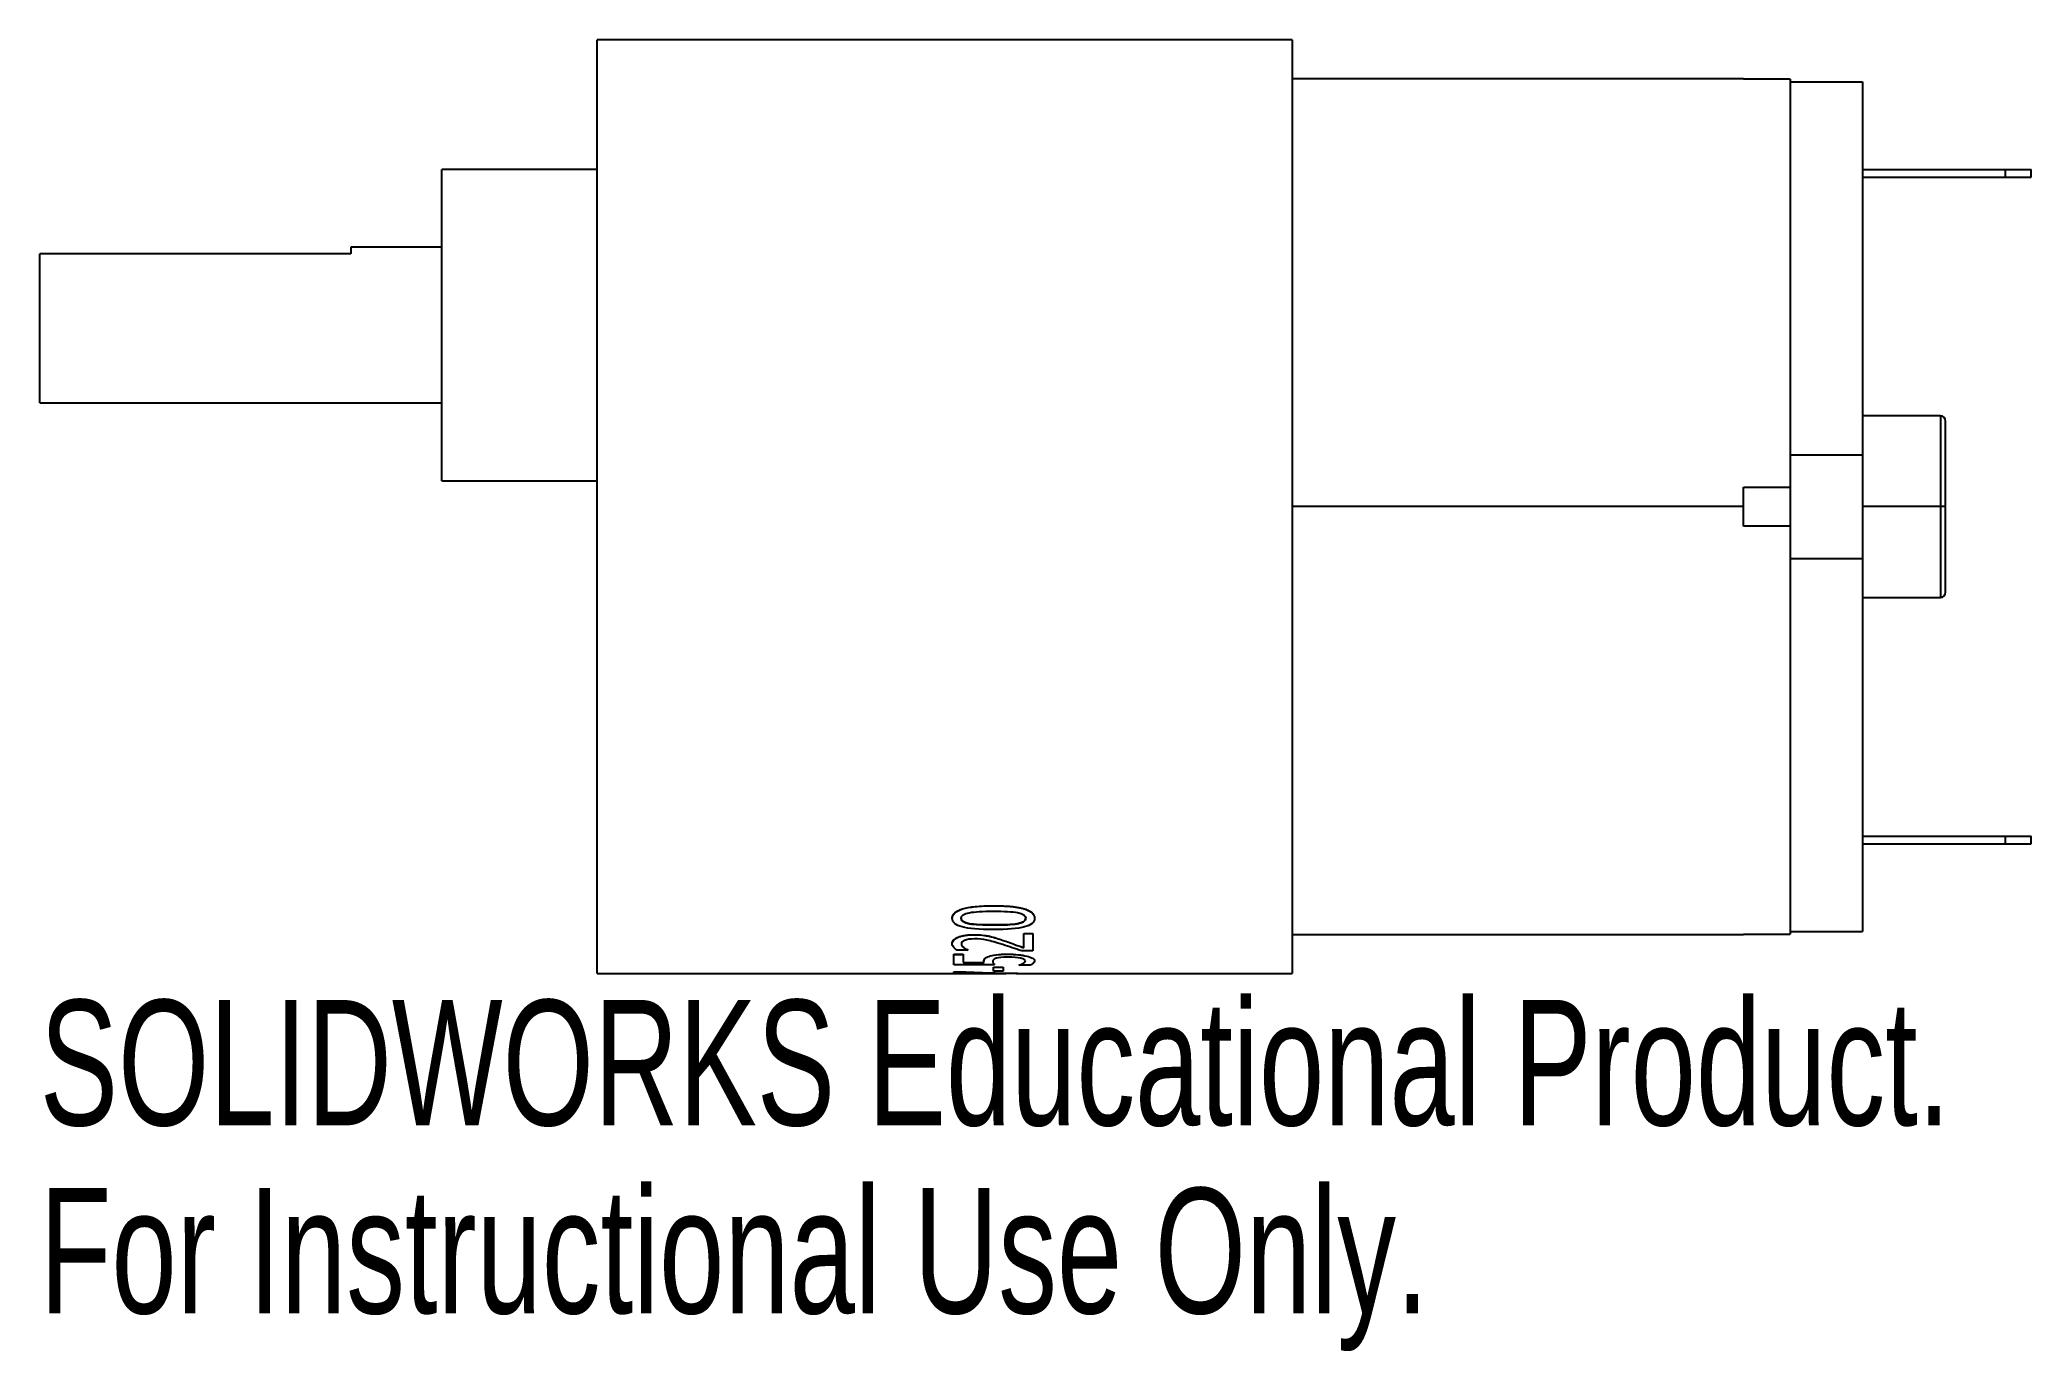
# Paper-space layout '_Right' of a CAD drawing. Header units: millimetres. Extents: x -21.5 to 55.3, y -32.6 to 18.
import ezdxf

# ---------------------------------------------------------------- set-up
doc = ezdxf.new("R2010")
doc.units = ezdxf.units.MM
doc.styles.add('SLDTEXTSTYLE0', font='TXT', dxfattribs={"width": 0.7})

psp = doc.layouts.new('_Right')

# ---------------------------------------------------------------- linework, layer by layer
at = {"color": 7, "linetype": 'Continuous', "lineweight": 25}
for p, q in [((26.8, 18), (0, 18)), ((0, -18), (0, 18)), ((26.8, 18), (26.8, -18)), ((44.2, 16.5), (26.8, 16.5)), ((44.2, 16.483), (44.2, 16.5)), ((46, 16.483), (44.2, 16.483)), ((46, 16.483), (46, -16.483)), ((46, 16.378), (48.8, 16.378)), ((48.8, 16.378), (48.8, -16.378)), ((0, 13), (-6, 13)), ((-6, 1), (-6, 13)), ((48.8, 13), (55.3, 13)), ((48.8, 12.7), (55.3, 12.7)), ((54.3, 13), (54.3, 12.7)), ((55.3, 12.7), (55.3, 13)), ((-6, 10), (-9.5, 10)), ((-9.5, 10), (-9.5, 9.75)), ((-21.5, 4), (-21.5, 9.75)), ((-9.5, 9.75), (-21.5, 9.75)), ((-21.5, 4), (-6, 4)), ((51.8, 3.5), (48.8, 3.5)), ((51.8, 3.5), (51.8, -3.5)), ((52, -3.3), (52, 3.3)), ((46, 2), (48.8, 2)), ((-6, 1), (0, 1)), ((44.2, 0), (26.8, 0)), ((44.2, 0.75), (46, 0.75)), ((44.2, -0.75), (44.2, 0.75)), ((52, 0), (48.8, 0)), ((46, -0.75), (44.2, -0.75)), ((46, -2), (48.8, -2)), ((48.8, -3.5), (51.8, -3.5)), ((48.8, -12.7), (55.3, -12.7)), ((48.8, -13), (55.3, -13)), ((54.3, -12.7), (54.3, -13)), ((55.3, -13), (55.3, -12.7)), ((13.69, -15.87), (13.69, -15.871)), ((14.029, -15.87), (14.029, -15.871)), ((14.35, -16.08), (14.35, -16.08)), ((15.276, -15.388), (15.276, -15.389)), ((15.278, -16.127), (15.278, -16.128)), ((16.197, -16.081), (16.197, -16.082)), ((16.526, -15.87), (16.526, -15.871)), ((16.864, -15.87), (16.864, -15.871)), ((13.688, -16.847), (13.688, -16.847)), ((14.041, -16.857), (14.041, -16.858)), ((14.525, -16.505), (14.525, -16.506)), ((15.135, -16.567), (15.135, -16.568)), ((15.656, -16.723), (15.656, -16.723)), ((16.447, -16.454), (16.8, -16.454)), ((16.447, -17.005), (16.447, -16.454)), ((16.447, -16.455), (16.8, -16.455)), ((16.8, -16.454), (16.8, -17.126)), ((26.8, -16.5), (44.2, -16.5)), ((44.2, -16.483), (46, -16.483)), ((44.2, -16.5), (44.2, -16.483)), ((46, -16.378), (48.8, -16.378)), ((13.752, -17.261), (14.11, -17.261)), ((13.752, -17.661), (13.752, -17.261)), ((13.752, -17.262), (14.11, -17.262)), ((15.323, -17.661), (13.752, -17.661)), ((14.305, -17.106), (13.871, -17.106)), ((14.11, -17.261), (14.11, -17.581)), ((14.11, -17.58), (14.923, -17.58)), ((14.11, -17.581), (14.923, -17.581)), ((14.137, -17.004), (14.137, -17.005)), ((14.305, -17.099), (14.305, -17.106)), ((14.905, -17.518), (14.905, -17.519)), ((15.096, -17.342), (15.096, -17.343)), ((15.249, -17.533), (15.249, -17.534)), ((15.323, -17.66), (15.323, -17.661)), ((15.832, -17.256), (15.832, -17.257)), ((16.8, -17.126), (16.368, -17.126)), ((16.422, -17.613), (16.422, -17.614)), ((16.565, -17.33), (16.565, -17.331)), ((16.864, -17.518), (16.864, -17.519)), ((0, -18), (13.752, -18)), ((13.752, -17.941), (14.209, -17.941)), ((13.752, -18.001), (13.752, -17.941)), ((13.752, -17.942), (14.209, -17.942)), ((13.752, -18.001), (14.11, -18.001)), ((14.11, -17.968), (14.11, -18.001)), ((14.11, -18), (15.756, -18)), ((14.209, -17.941), (14.209, -17.942)), ((15.281, -17.76), (15.651, -17.76)), ((15.281, -17.912), (15.281, -17.76)), ((15.281, -17.761), (15.651, -17.761)), ((15.651, -17.912), (15.281, -17.912)), ((15.651, -17.76), (15.651, -17.912)), ((16.218, -18.001), (16.8, -18.001)), ((16.259, -17.685), (16.259, -17.678)), ((16.691, -17.685), (16.259, -17.685)), ((16.8, -18), (26.8, -18)), ((16.8, -18), (16.8, -18.001))]:
    psp.add_line(p, q, dxfattribs=at)
for centre, start, end in [((51.8, 3.3), 0, 90), ((51.8, -3.3), 270, 0)]:
    psp.add_arc(centre, 0.2, start, end, dxfattribs=at)
for points, knots in [([(13.69, -15.87), (13.691, -15.853), (13.693, -15.82), (13.708, -15.771), (13.732, -15.724), (13.766, -15.681), (13.81, -15.64), (13.865, -15.602), (13.929, -15.568), (14.002, -15.536), (14.125, -15.495), (14.317, -15.451), (14.594, -15.414), (14.919, -15.392), (15.152, -15.389), (15.276, -15.388)], [0, 0, 0, 0, 0.051422, 0.100176, 0.14678, 0.19183, 0.235979, 0.279927, 0.324378, 0.370015, 0.417471, 0.534018, 0.668163, 0.82285, 1, 1, 1, 1]), ([(13.69, -15.871), (13.69, -15.713), (13.822, -15.59), (14.349, -15.43), (14.746, -15.389), (15.276, -15.389)], [0, 0, 0, 0, 0.5, 0.5, 1, 1, 1, 1]), ([(15.278, -16.308), (14.728, -16.308), (14.326, -16.275), (13.817, -16.136), (13.69, -16.028), (13.69, -15.871)], [0, 0, 0, 0, 0.5, 0.5, 1, 1, 1, 1]), ([(15.276, -15.388), (15.351, -15.388), (15.496, -15.389), (15.704, -15.397), (15.894, -15.409), (16.066, -15.427), (16.221, -15.449), (16.359, -15.476), (16.506, -15.515), (16.653, -15.574), (16.778, -15.661), (16.852, -15.762), (16.86, -15.833), (16.864, -15.87)], [0, 0, 0, 0, 0.106883, 0.20555, 0.296275, 0.379413, 0.455422, 0.524905, 0.588647, 0.690929, 0.788653, 0.889364, 1, 1, 1, 1]), ([(15.276, -15.389), (15.823, -15.389), (16.224, -15.43), (16.736, -15.592), (16.864, -15.715), (16.864, -15.871)], [0, 0, 0, 0, 0.5, 0.5, 1, 1, 1, 1]), ([(16.864, -15.871), (16.864, -16.03), (16.734, -16.138), (16.212, -16.275), (15.814, -16.308), (15.278, -16.308)], [0, 0, 0, 0, 0.5, 0.5, 1, 1, 1, 1]), ([(15.278, -16.127), (15.493, -16.127), (15.671, -16.124), (15.958, -16.112), (16.085, -16.1), (16.197, -16.081)], [0, 0, 0, 0, 0.5, 0.5, 1, 1, 1, 1]), ([(16.197, -16.082), (16.085, -16.101), (15.958, -16.113), (15.671, -16.125), (15.493, -16.128), (15.278, -16.128)], [0, 0, 0, 0, 0.5, 0.5, 1, 1, 1, 1]), ([(13.688, -16.847), (13.689, -16.833), (13.69, -16.805), (13.704, -16.765), (13.727, -16.727), (13.759, -16.691), (13.801, -16.658), (13.852, -16.627), (13.927, -16.592), (14.033, -16.557), (14.18, -16.527), (14.346, -16.508), (14.464, -16.506), (14.525, -16.505)], [0, 0, 0, 0, 0.084661, 0.164431, 0.239965, 0.312032, 0.381518, 0.44941, 0.516764, 0.632512, 0.747987, 0.868833, 1, 1, 1, 1]), ([(13.688, -16.847), (13.688, -16.747), (13.763, -16.663), (14.064, -16.538), (14.268, -16.506), (14.525, -16.506)], [0, 0, 0, 0, 0.5, 0.5, 1, 1, 1, 1]), ([(13.871, -17.106), (13.829, -17.08), (13.789, -17.043), (13.708, -16.944), (13.688, -16.895), (13.688, -16.847)], [0, 0, 0, 0, 0.5, 0.5, 1, 1, 1, 1]), ([(15.634, -16.885), (15.379, -16.805), (15.175, -16.746), (14.868, -16.683), (14.71, -16.667), (14.547, -16.667)], [0, 0, 0, 0, 0.5, 0.5, 1, 1, 1, 1]), ([(16.368, -17.126), (16.241, -17.085), (16.119, -17.044), (15.883, -16.965), (15.761, -16.925), (15.634, -16.885)], [0, 0, 0, 0, 0.5, 0.5, 1, 1, 1, 1]), ([(15.656, -16.723), (15.796, -16.77), (15.941, -16.822), (16.241, -16.931), (16.36, -16.973), (16.447, -17.004)], [0, 0, 0, 0, 0.5, 0.5, 1, 1, 1, 1]), ([(15.656, -16.723), (15.796, -16.771), (15.941, -16.823), (16.241, -16.932), (16.36, -16.974), (16.447, -17.005)], [0, 0, 0, 0, 0.5, 0.5, 1, 1, 1, 1]), ([(14.137, -17.004), (14.16, -17.023), (14.188, -17.041), (14.254, -17.075), (14.282, -17.088), (14.305, -17.099)], [0, 0, 0, 0, 0.5, 0.5, 1, 1, 1, 1]), ([(14.137, -17.005), (14.16, -17.024), (14.188, -17.041), (14.254, -17.076), (14.282, -17.089), (14.305, -17.1)], [0, 0, 0, 0, 0.5, 0.5, 1, 1, 1, 1]), ([(14.905, -17.518), (14.905, -17.482), (14.918, -17.45), (14.969, -17.396), (15.02, -17.369), (15.096, -17.342)], [0, 0, 0, 0, 0.5, 0.5, 1, 1, 1, 1]), ([(14.905, -17.519), (14.905, -17.483), (14.918, -17.451), (14.969, -17.397), (15.02, -17.37), (15.096, -17.343)], [0, 0, 0, 0, 0.5, 0.5, 1, 1, 1, 1]), ([(15.096, -17.342), (15.171, -17.315), (15.267, -17.294), (15.497, -17.263), (15.647, -17.256), (15.832, -17.256)], [0, 0, 0, 0, 0.5, 0.5, 1, 1, 1, 1]), ([(15.096, -17.343), (15.171, -17.316), (15.267, -17.295), (15.497, -17.264), (15.647, -17.257), (15.832, -17.257)], [0, 0, 0, 0, 0.5, 0.5, 1, 1, 1, 1]), ([(15.249, -17.533), (15.249, -17.559), (15.257, -17.583), (15.292, -17.629), (15.308, -17.647), (15.323, -17.66)], [0, 0, 0, 0, 0.5, 0.5, 1, 1, 1, 1]), ([(15.249, -17.534), (15.249, -17.56), (15.257, -17.584), (15.292, -17.63), (15.308, -17.648), (15.323, -17.661)], [0, 0, 0, 0, 0.5, 0.5, 1, 1, 1, 1]), ([(16.422, -17.613), (16.45, -17.597), (16.472, -17.581), (16.503, -17.552), (16.511, -17.535), (16.511, -17.516)], [0, 0, 0, 0, 0.5, 0.5, 1, 1, 1, 1]), ([(16.422, -17.614), (16.45, -17.598), (16.472, -17.582), (16.503, -17.553), (16.511, -17.536), (16.511, -17.517)], [0, 0, 0, 0, 0.5, 0.5, 1, 1, 1, 1]), ([(16.565, -17.33), (16.658, -17.354), (16.73, -17.382), (16.837, -17.446), (16.864, -17.481), (16.864, -17.518)], [0, 0, 0, 0, 0.5, 0.5, 1, 1, 1, 1]), ([(16.565, -17.331), (16.658, -17.354), (16.73, -17.383), (16.837, -17.447), (16.864, -17.482), (16.864, -17.519)], [0, 0, 0, 0, 0.5, 0.5, 1, 1, 1, 1]), ([(16.864, -17.519), (16.864, -17.552), (16.848, -17.583), (16.784, -17.642), (16.742, -17.665), (16.691, -17.685)], [0, 0, 0, 0, 0.5, 0.5, 1, 1, 1, 1]), ([(16.218, -17.997), (15.91, -17.998), (15.207, -17.999), (14.505, -17.979), (14.11, -17.968)], [0, 0, 0, 0, 0.4385539, 1, 1, 1, 1])]:
    psp.add_open_spline(points, degree=3, knots=knots, dxfattribs=at)
for points in [[(14.029, -15.871), (14.029, -15.764), (14.137, -15.696), (14.345, -15.655)], [(14.029, -15.87), (14.029, -15.977), (14.136, -16.041), (14.35, -16.08)], [(14.35, -16.08), (14.136, -16.042), (14.029, -15.978), (14.029, -15.871)], [(14.345, -15.655), (14.552, -15.615), (14.858, -15.6), (15.276, -15.6)], [(15.278, -16.128), (14.88, -16.128), (14.557, -16.117), (14.35, -16.08)], [(14.35, -16.08), (14.557, -16.117), (14.88, -16.127), (15.278, -16.127)], [(15.276, -15.6), (15.694, -15.6), (16.004, -15.615), (16.205, -15.654)], [(16.197, -16.081), (16.408, -16.045), (16.526, -15.982), (16.526, -15.87)], [(16.526, -15.871), (16.526, -15.983), (16.408, -16.046), (16.197, -16.082)], [(16.205, -15.654), (16.419, -15.695), (16.526, -15.765), (16.526, -15.871)], [(14.164, -16.723), (14.082, -16.759), (14.041, -16.805), (14.041, -16.858)], [(14.041, -16.857), (14.041, -16.908), (14.081, -16.959), (14.137, -17.004)], [(14.041, -16.858), (14.041, -16.909), (14.081, -16.96), (14.137, -17.005)], [(14.547, -16.667), (14.376, -16.667), (14.247, -16.688), (14.164, -16.723)], [(14.525, -16.505), (14.766, -16.505), (14.964, -16.529), (15.135, -16.567)], [(14.525, -16.506), (14.766, -16.506), (14.964, -16.53), (15.135, -16.568)], [(15.135, -16.567), (15.313, -16.606), (15.488, -16.664), (15.656, -16.723)], [(15.135, -16.568), (15.313, -16.607), (15.488, -16.665), (15.656, -16.723)], [(14.923, -17.581), (14.91, -17.559), (14.905, -17.537), (14.905, -17.519)], [(15.39, -17.415), (15.288, -17.444), (15.249, -17.487), (15.249, -17.534)], [(15.829, -17.37), (15.612, -17.37), (15.482, -17.386), (15.39, -17.415)], [(16.326, -17.41), (16.204, -17.384), (16.047, -17.37), (15.829, -17.37)], [(15.832, -17.256), (16.125, -17.256), (16.381, -17.284), (16.565, -17.33)], [(15.832, -17.257), (16.125, -17.257), (16.381, -17.285), (16.565, -17.331)], [(16.259, -17.678), (16.305, -17.666), (16.369, -17.643), (16.422, -17.613)], [(16.259, -17.679), (16.305, -17.667), (16.369, -17.644), (16.422, -17.614)], [(16.511, -17.517), (16.511, -17.479), (16.454, -17.439), (16.326, -17.41)], [(14.209, -17.941), (15.073, -17.977), (15.936, -17.996), (16.8, -18)], [(14.209, -17.942), (15.073, -17.978), (15.936, -17.997), (16.8, -18.001)]]:
    psp.add_open_spline(points, degree=3, dxfattribs=at)

# ---------------------------------------------------------------- texts
at = {"color": 7, "linetype": 'Continuous', "char_height": 4.83362, "attachment_point": 1, "style": 'SLDTEXTSTYLE0'}
for s, insert in [('SOLIDWORKS Educational Product.', (-21.5, -19.021)), ('For Instructional Use Only.', (-21.5, -26.271))]:
    psp.add_mtext(s, dxfattribs=dict(at, insert=insert))

doc.saveas('drawing.dxf')
